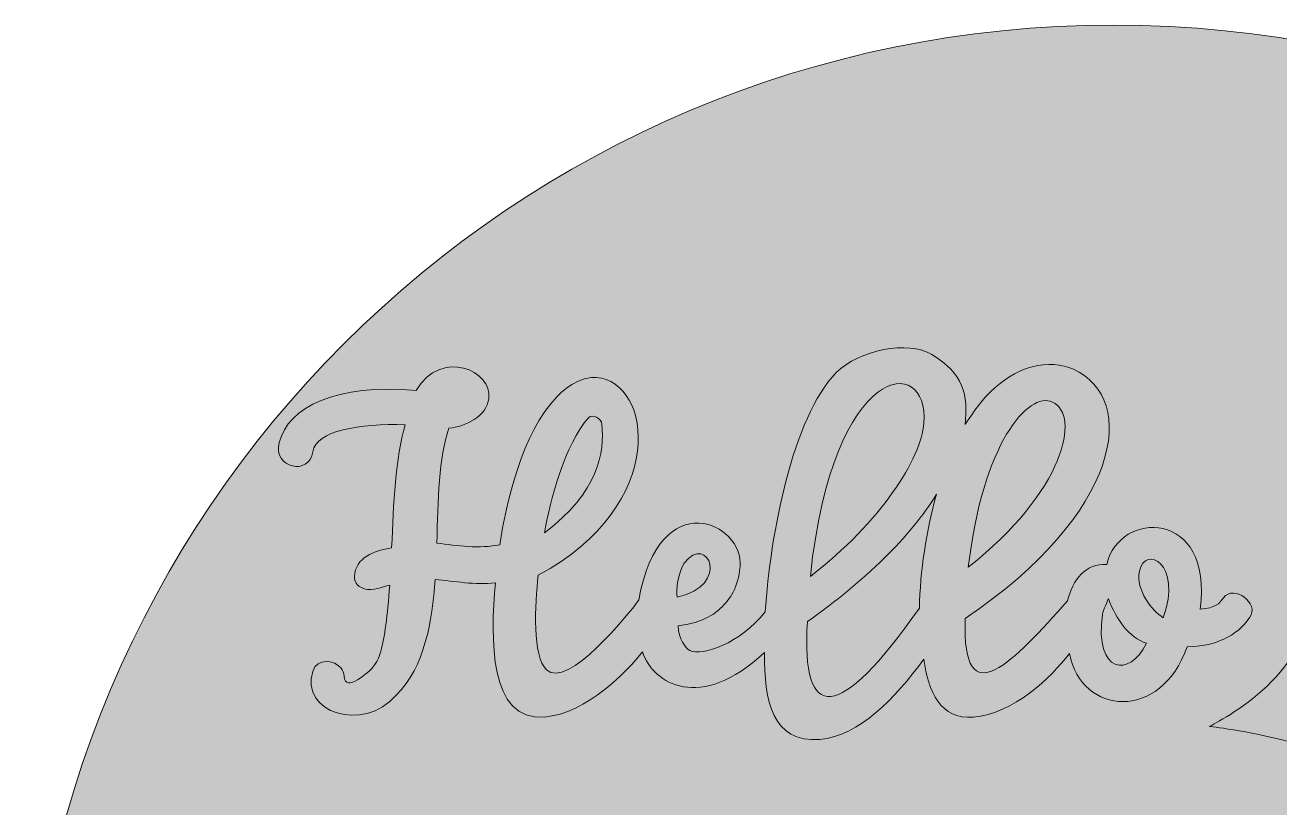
# Model space of a CAD drawing. Header units: inches. Extents: x 0 to 432, y 0 to 432.
# Drawn here: x 0 to 249, y 276.6 to 432 of the extents above; entities that cross this region are included whole.
import ezdxf

# ---------------------------------------------------------------- set-up
doc = ezdxf.new("R2010")
doc.units = ezdxf.units.IN
doc.header["$MEASUREMENT"] = 0
doc.layers.add('_U+0421_U+043B_U+043E_U+0439 1', color=7, linetype='Continuous')

# ---------------------------------------------------------------- blocks, each defined once
blk = doc.blocks.new('block 2')
at = {"layer": '_U+0421_U+043B_U+043E_U+0439 1', "true_color": 0x007a43}
h = blk.add_hatch(color=116, dxfattribs=at)
h.dxf.hatch_style = 2
edge = h.paths.add_edge_path()
edge.add_spline(control_points=[(316.2, 404.4), (326.9, 375.01), (312.93, 369.81), (306.09, 372.06), (320.2, 349.33), (298.42, 331.51), (281.85, 335.48), (288.07, 326.59), (271.59, 318.54), (253.11, 317.39), (257.01, 303.59), (235.06, 292.75), (235.06, 292.75), (235.06, 292.75), (265.01, 289.49), (270.86, 278.38), (290.96, 302.35), (299.34, 292.74), (300.81, 285.69), (313.44, 309.27), (343.55, 299.4), (348.39, 283.06), (352.98, 292.9), (368.74, 287.7), (378.97, 272.27), (388.97, 282.54), (409.34, 268.95), (409.34, 268.95), (409.34, 268.95), (397.19, 296.52), (403.88, 307.14), (373.08, 312.56), (373.26, 330.67), (378.62, 335.47), (351.88, 334.61), (350.03, 354.67), (361.75, 367.03), (350.93, 366.09), (350.6, 383.69), (358.85, 400.26), (344.95, 403.79), (346.54, 428.22), (346.54, 428.22), (346.54, 428.22), (328.74, 403.92), (316.2, 404.4)], knot_values=[0, 0, 0, 0, 1, 1, 1, 2, 2, 2, 3, 3, 3, 4, 4, 4, 5, 5, 5, 6, 6, 6, 7, 7, 7, 8, 8, 8, 9, 9, 9, 10, 10, 10, 11, 11, 11, 12, 12, 12, 13, 13, 13, 14, 14, 14, 15, 15, 15, 15], degree=3, periodic=1)
at = {"layer": '_U+0421_U+043B_U+043E_U+0439 1', "true_color": 0xc10000}
h = blk.add_hatch(color=12, dxfattribs=at)
h.dxf.hatch_style = 2
edge = h.paths.add_edge_path()
edge.add_spline(control_points=[(318.39, 336.25), (310.27, 338.55), (301.75, 333.99), (299.21, 325.89), (294.09, 309.54), (315.4, 298.06), (326.24, 311.34), (332.42, 297.02), (353.15, 298.09), (357.81, 312.97), (360.78, 322.48), (354.92, 332.53), (345.08, 334.54), (353.81, 343.87), (349.77, 359.1), (337.61, 362.91), (321.76, 367.87), (308.69, 349.73), (318.39, 336.25)], knot_values=[0, 0, 0, 0, 1, 1, 1, 2, 2, 2, 3, 3, 3, 4, 4, 4, 5, 5, 5, 6, 6, 6, 6], degree=3, periodic=1)
at = {"layer": '_U+0421_U+043B_U+043E_U+0439 1', "lineweight": 0}
for points, knots in [([(316.2, 404.4), (326.9, 375.01), (312.93, 369.81), (306.09, 372.06), (320.2, 349.33), (298.42, 331.51), (281.85, 335.48), (288.07, 326.59), (271.59, 318.54), (253.11, 317.39), (257.01, 303.59), (235.06, 292.75), (235.06, 292.75), (235.06, 292.75), (265.01, 289.49), (270.86, 278.38), (290.96, 302.35), (299.34, 292.74), (300.81, 285.69), (313.44, 309.27), (343.55, 299.4), (348.39, 283.06), (352.98, 292.9), (368.74, 287.7), (378.97, 272.27), (388.97, 282.54), (409.34, 268.95), (409.34, 268.95), (409.34, 268.95), (397.19, 296.52), (403.88, 307.14), (373.08, 312.56), (373.26, 330.67), (378.62, 335.47), (351.88, 334.61), (350.03, 354.67), (361.75, 367.03), (350.93, 366.09), (350.6, 383.69), (358.85, 400.26), (344.95, 403.79), (346.54, 428.22), (346.54, 428.22), (346.54, 428.22), (328.74, 403.92), (316.2, 404.4)], [0, 0, 0, 0, 1, 1, 1, 2, 2, 2, 3, 3, 3, 4, 4, 4, 5, 5, 5, 6, 6, 6, 7, 7, 7, 8, 8, 8, 9, 9, 9, 10, 10, 10, 11, 11, 11, 12, 12, 12, 13, 13, 13, 14, 14, 14, 15, 15, 15, 15]), ([(318.39, 336.25), (310.27, 338.55), (301.75, 333.99), (299.21, 325.89), (294.09, 309.54), (315.4, 298.06), (326.24, 311.34), (332.42, 297.02), (353.15, 298.09), (357.81, 312.97), (360.78, 322.48), (354.92, 332.53), (345.08, 334.54), (353.81, 343.87), (349.77, 359.1), (337.61, 362.91), (321.76, 367.87), (308.69, 349.73), (318.39, 336.25)], [0, 0, 0, 0, 1, 1, 1, 2, 2, 2, 3, 3, 3, 4, 4, 4, 5, 5, 5, 6, 6, 6, 6])]:
    blk.add_open_spline(points, degree=3, knots=knots, dxfattribs=at)

msp = doc.modelspace()

# ---------------------------------------------------------------- hatches: boundary and pattern name
at = {"layer": '_U+0421_U+043B_U+043E_U+0439 1', "true_color": 0xe8c792}
h = msp.add_hatch(color=31, dxfattribs=at)
h.dxf.hatch_style = 2
edge = h.paths.add_edge_path()
edge.add_spline(control_points=[(216, 432), (335.29, 432), (432, 335.29), (432, 216), (432, 96.71), (335.29, 0), (216, 0), (96.71, 0), (0, 96.71), (0, 216), (0, 335.29), (96.71, 432), (216, 432)], knot_values=[0, 0, 0, 0, 1, 1, 1, 2, 2, 2, 3, 3, 3, 4, 4, 4, 4], degree=3, periodic=1)
at = {"layer": '_U+0421_U+043B_U+043E_U+0439 1', "true_color": 0xc10000}
h = msp.add_hatch(color=12, dxfattribs=at)
h.dxf.hatch_style = 2
edge = h.paths.add_edge_path()
edge.add_spline(control_points=[(237.86, 318.29), (237.02, 317.13), (236.23, 316.24), (233.23, 316.05), (235.87, 336.02), (217.06, 335.75), (214.68, 324.88), (210.52, 325.31), (207.9, 321.76), (206.86, 317.66), (196.4, 305.91), (185.81, 294.25), (186.6, 314.17), (217.56, 335.16), (221.03, 357.72), (208.06, 363.66), (203.44, 365.78), (196.56, 364.66), (190.7, 358.24), (188.73, 356.08), (186.55, 352.67), (186.55, 352.67), (187.22, 358.57), (186.21, 362.82), (179.98, 366.58), (175.21, 369.45), (165.57, 367.53), (160.98, 363), (152.28, 354.02), (147.89, 330.91), (146.9, 315.5), (141.85, 309.17), (134.44, 306.67), (131.92, 307.83), (131.04, 308.24), (129.75, 310.16), (129.58, 312.73), (132.65, 313.12), (135.65, 313.98), (137.98, 316.16), (139.92, 317.97), (141.52, 320.33), (141.9, 324.41), (142.71, 333.26), (125.9, 341), (121.8, 317.85), (119.72, 314.95), (107.63, 299.98), (103.48, 304), (100.66, 306.59), (101.18, 316.94), (101.85, 322.75), (127.9, 336.83), (124.45, 361.25), (113.36, 362.01), (110.89, 362.18), (108.13, 360.84), (105.59, 358.24), (98.61, 351.06), (95.49, 337.12), (94.2, 328.82), (90.19, 327.99), (85.84, 328.62), (81.71, 329.15), (81.96, 337.72), (82.02, 346.06), (84.13, 351.97), (87.32, 352.21), (91.66, 354.32), (92.05, 357.89), (92.77, 363.31), (82.66, 367.96), (77.62, 359.47), (61.88, 360.86), (52.16, 356.22), (50.44, 349.1), (49.12, 343.99), (56.47, 342.44), (57.1, 347.3), (57.66, 351.38), (66.44, 353), (75.43, 352.62), (73.45, 346.07), (73.14, 336.96), (72.75, 328.22), (69.26, 327.67), (65.56, 326.28), (65.38, 322.53), (65.32, 321.45), (65.86, 320.74), (66.6, 320.4), (68.4, 319.31), (70.1, 320.25), (72.36, 320.79), (71.96, 314.54), (71.32, 310.45), (70.62, 307.71), (70.62, 307.71), (70.23, 305.95), (69.02, 304.5), (68.36, 303.7), (63.46, 299.24), (63.34, 302.71), (63.31, 303.38), (63.07, 303.9), (62.71, 304.29), (61.41, 306), (57.91, 306.44), (57.12, 303.68), (54.49, 295.64), (67, 291.26), (73.7, 298.99), (79.31, 304.64), (80.81, 313.61), (81.38, 321.95), (85.31, 321.55), (89.2, 320.81), (93.33, 321.26), (92.36, 310.2), (92, 293.71), (103.06, 294.6), (111.45, 295.35), (119.58, 303.7), (122.52, 307.58), (124.73, 301.09), (133.93, 295.56), (146.73, 307.41), (146.74, 297.78), (148.17, 289.47), (157.76, 290.15), (165.57, 290.87), (172.5, 298.2), (178.4, 306.12), (179.16, 299.66), (181.71, 294.07), (188.17, 294.6), (196.18, 295.3), (203.53, 302.35), (207.25, 307.2), (209.71, 294.9), (225.37, 293.65), (230.64, 308.58), (235.95, 308.58), (240.52, 310.6), (243.06, 314.41), (245.08, 317.11), (239.85, 321.06), (237.86, 318.29)], knot_values=[0, 0, 0, 0, 1, 1, 1, 2, 2, 2, 3, 3, 3, 4, 4, 4, 5, 5, 5, 6, 6, 6, 7, 7, 7, 8, 8, 8, 9, 9, 9, 10, 10, 10, 11, 11, 11, 12, 12, 12, 13, 13, 13, 14, 14, 14, 15, 15, 15, 16, 16, 16, 17, 17, 17, 18, 18, 18, 19, 19, 19, 20, 20, 20, 21, 21, 21, 22, 22, 22, 23, 23, 23, 24, 24, 24, 25, 25, 25, 26, 26, 26, 27, 27, 27, 28, 28, 28, 29, 29, 29, 30, 30, 30, 31, 31, 31, 32, 32, 32, 33, 33, 33, 34, 34, 34, 35, 35, 35, 36, 36, 36, 37, 37, 37, 38, 38, 38, 39, 39, 39, 40, 40, 40, 41, 41, 41, 42, 42, 42, 43, 43, 43, 44, 44, 44, 45, 45, 45, 46, 46, 46, 47, 47, 47, 48, 48, 48, 49, 49, 49, 49], degree=3, periodic=1)
edge = h.paths.add_edge_path()
edge.add_spline(control_points=[(203.9, 357.16), (209.55, 354.58), (206.28, 339.42), (187.2, 324.36), (190.02, 348.82), (199.09, 359.35), (203.9, 357.16)], knot_values=[0, 0, 0, 0, 1, 1, 1, 2, 2, 2, 2], degree=3, periodic=1)
edge = h.paths.add_edge_path()
edge.add_spline(control_points=[(111.8, 354.04), (112.57, 354.89), (114.38, 353.89), (114.48, 352.75), (114.98, 347.25), (113.9, 339.25), (103.06, 331.19), (104.14, 337.19), (107.15, 348.88), (111.8, 354.04)], knot_values=[0, 0, 0, 0, 1, 1, 1, 2, 2, 2, 3, 3, 3, 3], degree=3, periodic=1)
edge = h.paths.add_edge_path()
edge.add_spline(control_points=[(130.81, 325.16), (135.5, 331.3), (140.18, 320.68), (129.4, 318.41), (129.12, 319.75), (129.65, 323.5), (130.81, 325.16)], knot_values=[0, 0, 0, 0, 1, 1, 1, 2, 2, 2, 2], degree=3, periodic=1)
edge = h.paths.add_edge_path()
edge.add_spline(control_points=[(178.36, 352.96), (177.8, 345.86), (169.92, 333.41), (155.85, 322.52), (160.26, 365.31), (179.47, 366.98), (178.36, 352.96)], knot_values=[0, 0, 0, 0, 1, 1, 1, 2, 2, 2, 2], degree=3, periodic=1)
edge = h.paths.add_edge_path()
edge.add_spline(control_points=[(177.48, 316.25), (161.56, 293.43), (153.98, 293.16), (155.27, 313.58), (166.64, 321.6), (175.78, 330.48), (180.89, 338.84), (178.82, 331.54), (177.65, 323.53), (177.48, 316.25)], knot_values=[0, 0, 0, 0, 1, 1, 1, 2, 2, 2, 3, 3, 3, 3], degree=3, periodic=1)
edge = h.paths.add_edge_path()
edge.add_spline(control_points=[(213.81, 315), (213.96, 315.74), (215, 318.1), (215, 318.1), (216.62, 314), (219.05, 310.36), (222.56, 309.25), (219.23, 302.41), (212.23, 303.16), (213.81, 315)], knot_values=[0, 0, 0, 0, 1, 1, 1, 2, 2, 2, 3, 3, 3, 3], degree=3, periodic=1)
edge = h.paths.add_edge_path()
edge.add_spline(control_points=[(225.9, 314.33), (223.66, 315.69), (220.4, 319.79), (221.17, 323.55), (222.27, 329.03), (229.73, 325), (225.9, 314.33)], knot_values=[0, 0, 0, 0, 1, 1, 1, 2, 2, 2, 2], degree=3, periodic=1)

# ---------------------------------------------------------------- linework, layer by layer
at = {"layer": '_U+0421_U+043B_U+043E_U+0439 1', "lineweight": 0}
for points, knots in [([(216, 432), (335.29, 432), (432, 335.29), (432, 216), (432, 96.71), (335.29, 0), (216, 0), (96.71, 0), (0, 96.71), (0, 216), (0, 335.29), (96.71, 432), (216, 432)], [0, 0, 0, 0, 1, 1, 1, 2, 2, 2, 3, 3, 3, 4, 4, 4, 4]), ([(237.86, 318.29), (237.02, 317.13), (236.23, 316.24), (233.23, 316.05), (235.87, 336.02), (217.06, 335.75), (214.68, 324.88), (210.52, 325.31), (207.9, 321.76), (206.86, 317.66), (196.4, 305.91), (185.81, 294.25), (186.6, 314.17), (217.56, 335.16), (221.03, 357.72), (208.06, 363.66), (203.44, 365.78), (196.56, 364.66), (190.7, 358.24), (188.73, 356.08), (186.55, 352.67), (186.55, 352.67), (187.22, 358.57), (186.21, 362.82), (179.98, 366.58), (175.21, 369.45), (165.57, 367.53), (160.98, 363), (152.28, 354.02), (147.89, 330.91), (146.9, 315.5), (141.85, 309.17), (134.44, 306.67), (131.92, 307.83), (131.04, 308.24), (129.75, 310.16), (129.58, 312.73), (132.65, 313.12), (135.65, 313.98), (137.98, 316.16), (139.92, 317.97), (141.52, 320.33), (141.9, 324.41), (142.71, 333.26), (125.9, 341), (121.8, 317.85), (119.72, 314.95), (107.63, 299.98), (103.48, 304), (100.66, 306.59), (101.18, 316.94), (101.85, 322.75), (127.9, 336.83), (124.45, 361.25), (113.36, 362.01), (110.89, 362.18), (108.13, 360.84), (105.59, 358.24), (98.61, 351.06), (95.49, 337.12), (94.2, 328.82), (90.19, 327.99), (85.84, 328.62), (81.71, 329.15), (81.96, 337.72), (82.02, 346.06), (84.13, 351.97), (87.32, 352.21), (91.66, 354.32), (92.05, 357.89), (92.77, 363.31), (82.66, 367.96), (77.62, 359.47), (61.88, 360.86), (52.16, 356.22), (50.44, 349.1), (49.12, 343.99), (56.47, 342.44), (57.1, 347.3), (57.66, 351.38), (66.44, 353), (75.43, 352.62), (73.45, 346.07), (73.14, 336.96), (72.75, 328.22), (69.26, 327.67), (65.56, 326.28), (65.38, 322.53), (65.32, 321.45), (65.86, 320.74), (66.6, 320.4), (68.4, 319.31), (70.1, 320.25), (72.36, 320.79), (71.96, 314.54), (71.32, 310.45), (70.62, 307.71), (70.62, 307.71), (70.23, 305.95), (69.02, 304.5), (68.36, 303.7), (63.46, 299.24), (63.34, 302.71), (63.31, 303.38), (63.07, 303.9), (62.71, 304.29), (61.41, 306), (57.91, 306.44), (57.12, 303.68), (54.49, 295.64), (67, 291.26), (73.7, 298.99), (79.31, 304.64), (80.81, 313.61), (81.38, 321.95), (85.31, 321.55), (89.2, 320.81), (93.33, 321.26), (92.36, 310.2), (92, 293.71), (103.06, 294.6), (111.45, 295.35), (119.58, 303.7), (122.52, 307.58), (124.73, 301.09), (133.93, 295.56), (146.73, 307.41), (146.74, 297.78), (148.17, 289.47), (157.76, 290.15), (165.57, 290.87), (172.5, 298.2), (178.4, 306.12), (179.16, 299.66), (181.71, 294.07), (188.17, 294.6), (196.18, 295.3), (203.53, 302.35), (207.25, 307.2), (209.71, 294.9), (225.37, 293.65), (230.64, 308.58), (235.95, 308.58), (240.52, 310.6), (243.06, 314.41), (245.08, 317.11), (239.85, 321.06), (237.86, 318.29)], [0, 0, 0, 0, 1, 1, 1, 2, 2, 2, 3, 3, 3, 4, 4, 4, 5, 5, 5, 6, 6, 6, 7, 7, 7, 8, 8, 8, 9, 9, 9, 10, 10, 10, 11, 11, 11, 12, 12, 12, 13, 13, 13, 14, 14, 14, 15, 15, 15, 16, 16, 16, 17, 17, 17, 18, 18, 18, 19, 19, 19, 20, 20, 20, 21, 21, 21, 22, 22, 22, 23, 23, 23, 24, 24, 24, 25, 25, 25, 26, 26, 26, 27, 27, 27, 28, 28, 28, 29, 29, 29, 30, 30, 30, 31, 31, 31, 32, 32, 32, 33, 33, 33, 34, 34, 34, 35, 35, 35, 36, 36, 36, 37, 37, 37, 38, 38, 38, 39, 39, 39, 40, 40, 40, 41, 41, 41, 42, 42, 42, 43, 43, 43, 44, 44, 44, 45, 45, 45, 46, 46, 46, 47, 47, 47, 48, 48, 48, 49, 49, 49, 49]), ([(178.36, 352.96), (177.8, 345.86), (169.92, 333.41), (155.85, 322.52), (160.26, 365.31), (179.47, 366.98), (178.36, 352.96)], [0, 0, 0, 0, 1, 1, 1, 2, 2, 2, 2]), ([(203.9, 357.16), (209.55, 354.58), (206.28, 339.42), (187.2, 324.36), (190.02, 348.82), (199.09, 359.35), (203.9, 357.16)], [0, 0, 0, 0, 1, 1, 1, 2, 2, 2, 2]), ([(111.8, 354.04), (112.57, 354.89), (114.38, 353.89), (114.48, 352.75), (114.98, 347.25), (113.9, 339.25), (103.06, 331.19), (104.14, 337.19), (107.15, 348.88), (111.8, 354.04)], [0, 0, 0, 0, 1, 1, 1, 2, 2, 2, 3, 3, 3, 3]), ([(177.48, 316.25), (161.56, 293.43), (153.98, 293.16), (155.27, 313.58), (166.64, 321.6), (175.78, 330.48), (180.89, 338.84), (178.82, 331.54), (177.65, 323.53), (177.48, 316.25)], [0, 0, 0, 0, 1, 1, 1, 2, 2, 2, 3, 3, 3, 3]), ([(130.81, 325.16), (135.5, 331.3), (140.18, 320.68), (129.4, 318.41), (129.12, 319.75), (129.65, 323.5), (130.81, 325.16)], [0, 0, 0, 0, 1, 1, 1, 2, 2, 2, 2]), ([(225.9, 314.33), (223.66, 315.69), (220.4, 319.79), (221.17, 323.55), (222.27, 329.03), (229.73, 325), (225.9, 314.33)], [0, 0, 0, 0, 1, 1, 1, 2, 2, 2, 2]), ([(213.81, 315), (213.96, 315.74), (215, 318.1), (215, 318.1), (216.62, 314), (219.05, 310.36), (222.56, 309.25), (219.23, 302.41), (212.23, 303.16), (213.81, 315)], [0, 0, 0, 0, 1, 1, 1, 2, 2, 2, 3, 3, 3, 3])]:
    msp.add_open_spline(points, degree=3, knots=knots, dxfattribs=at)

# ---------------------------------------------------------------- block references
at = {"layer": '_U+0421_U+043B_U+043E_U+0439 1'}
msp.add_blockref('block 2', (0, 0), dxfattribs=at)

doc.saveas('drawing.dxf')
